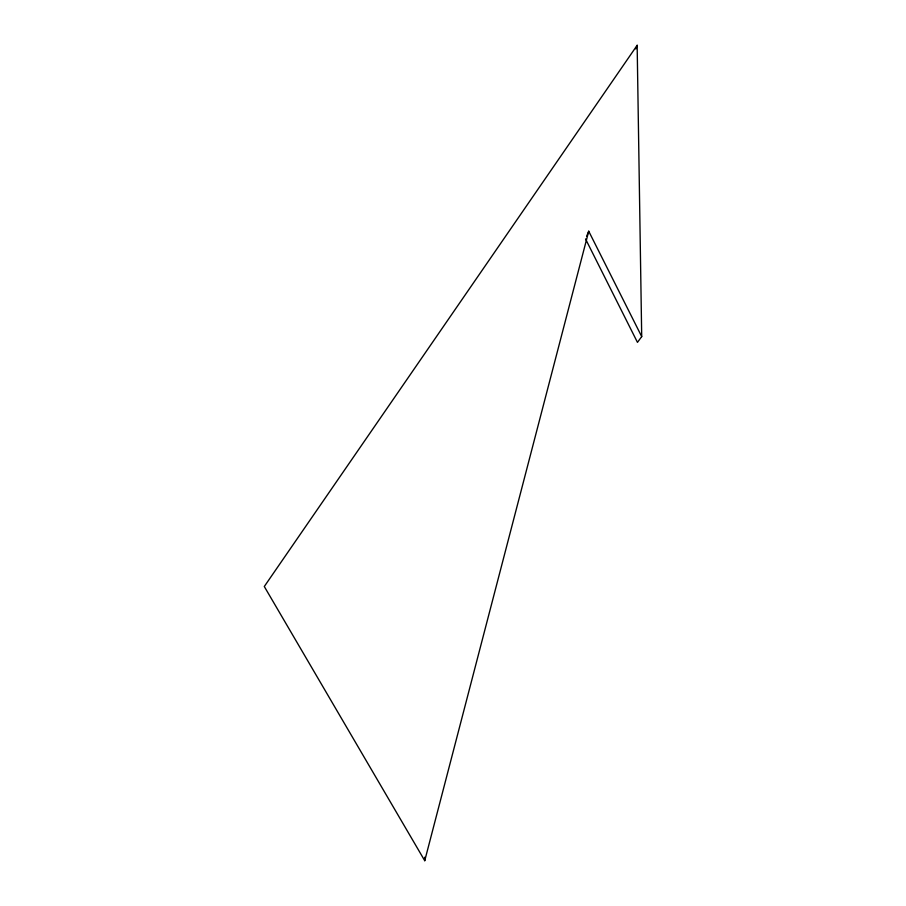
<?xml version="1.0" encoding="UTF-8"?>
<svg xmlns="http://www.w3.org/2000/svg" width="906" height="906" viewBox="0 0 906 906"><rect width="100%" height="100%" fill="white"/><g stroke="black" fill="none" stroke-linecap="round" stroke-linejoin="round"><path stroke-width="1.36" d="M641.708 336.602L637.156 45.3L264.292 586.51L424.744 860.7L588.73 231.223L641.708 336.602L637.462 342.366L585.536 238.935M635.819 48.958L637.156 45.3M586.601 236.364L588.73 231.223M424.699 857.212L424.744 860.7"/></g></svg>
